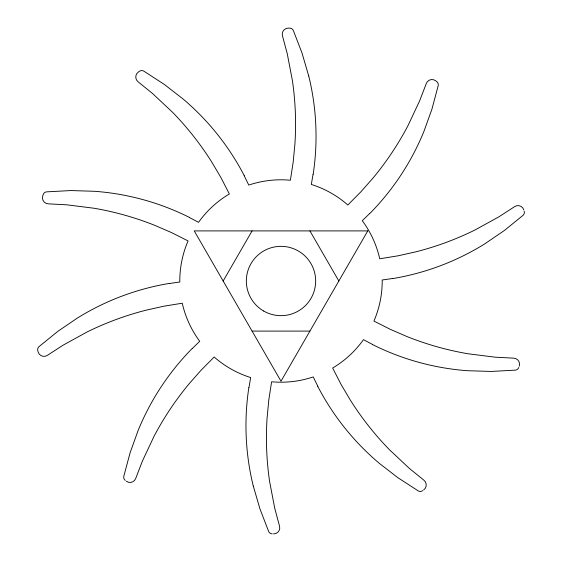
<?xml version="1.0" encoding="UTF-8"?>
<svg xmlns="http://www.w3.org/2000/svg" width="562" height="562" viewBox="0 0 562 562"><rect width="100%" height="100%" fill="white"/><g stroke="black" fill="none" stroke-linecap="round" stroke-linejoin="round"><path stroke-width="0.84" d="M248.924 387.752L250.68 377.559A101.202 101.202 0 0 1 214.178 357.01L201.203 370.084L189.134 383.762A301.625 301.625 0 0 0 154.016 436.344L142.376 461.135L135.737 478.41A6.07 6.07 0 0 1 126.295 481.205M313.076 174.248L311.32 184.441A101.202 101.202 0 0 1 347.822 204.99L360.797 191.916L372.866 178.238A301.625 301.625 0 0 0 407.984 125.656L419.624 100.865L426.263 83.59A6.07 6.07 0 0 1 435.705 80.795L436.744 81.602A4.046 4.046 0 0 1 438.198 85.677L431.946 109.098L423.952 131.339A253.062 253.062 0 0 1 369.768 213.56M223.156 281L252.078 230.905M192.302 348.503L199.721 341.296A101.202 101.202 0 0 1 182.264 303.213L164.083 306.164L146.275 310.133A301.625 301.625 0 0 0 86.955 332.037L62.965 345.251L47.447 355.325A6.07 6.07 0 0 1 38.167 352.037L37.802 350.772A4.046 4.046 0 0 1 39.017 346.621L57.837 331.348L77.38 318.05A253.062 253.062 0 0 1 169.548 283.381M369.698 213.497L362.279 220.704A101.202 101.202 0 0 1 379.736 258.787L397.917 255.836L415.725 251.867A301.625 301.625 0 0 0 475.045 229.963L499.035 216.749L514.553 206.675A6.07 6.07 0 0 1 523.833 209.963M422.645 490.64L422.582 490.689A4.046 4.046 0 0 1 418.184 490.865L397.84 477.679L379.16 463.207A253.062 253.062 0 0 1 317.706 386.263M169.562 283.48L179.798 282.005A101.202 101.202 0 0 1 188.066 240.936L171.621 232.633L154.88 225.383A301.625 301.625 0 0 0 94.016 208.235L66.843 204.821L48.36 203.851A6.07 6.07 0 0 1 42.789 195.738L43.239 194.501A4.046 4.046 0 0 1 46.66 191.853L70.868 190.56L94.493 191.291A253.062 253.062 0 0 1 189.429 217.417M392.438 278.52L382.202 279.995A101.202 101.202 0 0 1 373.934 321.064L390.379 329.367L407.12 336.617A301.625 301.625 0 0 0 467.984 353.765L495.157 357.179L513.64 358.149A6.07 6.07 0 0 1 519.211 366.262M252.078 331.095L309.922 331.095M189.387 217.501L198.541 222.327A101.202 101.202 0 0 1 229.359 193.96L220.936 177.578L211.656 161.87A301.625 301.625 0 0 0 172.499 112.224L152.52 93.489L138.14 81.841A6.07 6.07 0 0 1 138.4 72.006L139.488 71.262A4.046 4.046 0 0 1 143.816 71.135L164.16 84.321L182.84 98.793A253.062 253.062 0 0 1 244.294 175.737M372.613 344.499L363.459 339.673A101.202 101.202 0 0 1 332.641 368.04L341.064 384.422L350.344 400.13A301.625 301.625 0 0 0 389.501 449.776L409.48 468.511L423.86 480.159A6.07 6.07 0 0 1 423.6 489.994M309.922 230.905L338.844 281M244.21 175.78L248.769 185.067A101.202 101.202 0 0 1 290.385 180.233L293.195 162.025L294.924 143.865A301.625 301.625 0 0 0 292.423 80.682L287.273 53.783L282.482 35.905A6.07 6.07 0 0 1 288.482 28.1L289.795 28.142A4.046 4.046 0 0 1 293.371 30.58L302.075 53.2L308.686 75.898M317.79 386.22L313.231 376.933A101.202 101.202 0 0 1 271.615 381.767L268.805 399.975L267.076 418.135A301.625 301.625 0 0 0 269.577 481.318L274.727 508.217L279.518 526.095A6.07 6.07 0 0 1 273.518 533.9M253.314 486.102L259.925 508.8L268.629 531.42A4.046 4.046 0 0 0 272.205 533.858M308.714 75.891A253.062 253.062 0 0 1 313.175 174.262M524.198 211.228A4.046 4.046 0 0 1 522.983 215.379L504.163 230.652L484.62 243.95A253.062 253.062 0 0 1 392.452 278.619M518.761 367.499A4.046 4.046 0 0 1 515.34 370.147L491.132 371.44L467.507 370.709A253.062 253.062 0 0 1 372.571 344.583M253.286 486.109A253.062 253.062 0 0 1 248.826 387.738M125.256 480.398A4.046 4.046 0 0 1 123.802 476.323L130.054 452.902L138.048 430.661A253.062 253.062 0 0 1 192.232 348.44M367.766 230.905L281 381.191L194.234 230.905L367.766 230.905M263.669 311.018A34.661 34.661 0 0 0 315.661 281A34.661 34.661 0 0 0 263.669 250.982A34.661 34.661 0 0 0 263.669 311.018"/></g></svg>
